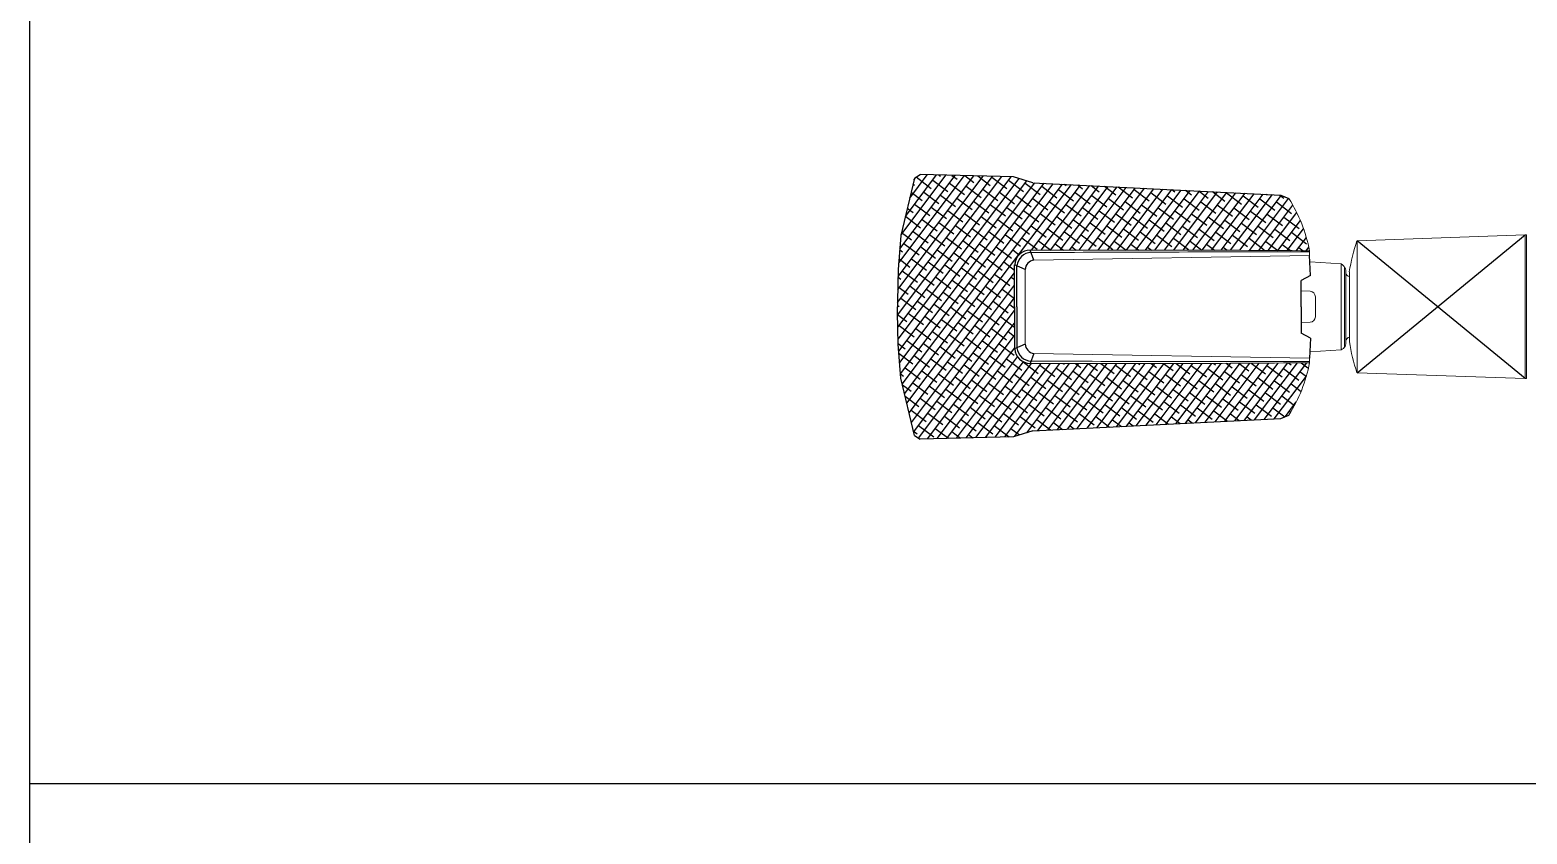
# Model space of a CAD drawing. Header units: millimetres. Extents: x 89860 to 502050, y -351975 to 882300.
# Drawn here: x 361970 to 363383, y -277997 to -277239 of the extents above; entities that cross this region are included whole.
import ezdxf

# ---------------------------------------------------------------- set-up
doc = ezdxf.new("R2010")
doc.units = ezdxf.units.MM
doc.header["$LTSCALE"] = 150
doc.layers.add('-----20 General Symbol', color=3, linetype='Continuous')
doc.layers.add('-----29 Cable Schedule', color=1, linetype='Continuous')

# ---------------------------------------------------------------- blocks, each defined once
blk = doc.blocks.new('A$C93139d4c')
at = {"layer": '-----20 General Symbol', "transparency": 33554687}
h = blk.add_hatch(dxfattribs=at)
h.set_pattern_fill('ANSI38', color=256, scale=4.5, angle=188)
h.set_pattern_definition([(233, (-176142.256, -82596.018), (11.4105048, -8.5984321), []), (323, (-176142.256, -82596.018), (31.4194418, -5.7863594), [35.71875, -21.43125])])
h.paths.add_polyline_path([(-31280.1, -20150.5), (-31291.1, -20157.1), (-31316.6, -20265.5), (-31321.6, -20329.7), (-31323.2, -20389.5), (-31323.2, -20400), (-31323.2, -20410.5), (-31321.6, -20470.3), (-31316.6, -20534.5), (-31291.1, -20642.9), (-31280.1, -20649.5), (-31104.1, -20645.1), (-31067.6, -20634.1), (-30599.5, -20610.8), (-30584, -20604.2, 0.095066), (-30545.3, -20505.7, -0.002871), (-31072.5, -20506.8, -0.395185), (-31101.9, -20479.1), (-31101.9, -20400), (-31101.9, -20324.6, -0.431949), (-31072.5, -20293.2, -0.002872), (-30545.3, -20294.3, 0.095066), (-30584, -20195.8), (-30599.5, -20189.2), (-31067.6, -20165.9), (-31104.1, -20154.9)])
at = {"layer": '-----20 General Symbol'}
for p, q in [((-31291.1, -20157.1), (-31280.1, -20150.5)), ((-31104.1, -20154.9), (-31280.1, -20150.5)), ((-31291.1, -20157.1), (-31316.6, -20265.5)), ((-31067.6, -20165.9), (-31104.1, -20154.9)), ((-31067.6, -20165.9), (-30599.5, -20189.2)), ((-30599.5, -20189.2), (-30584, -20195.8)), ((-31316.6, -20265.5), (-31321.6, -20329.7)), ((-30455.6, -20524.5), (-30138, -20264.4)), ((-30138, -20535.6), (-30455.6, -20275.5)), ((-31065.4, -20312), (-31072.5, -20293.2)), ((-30543.1, -20340.8), (-30545.3, -20303.2)), ((-31321.6, -20329.7), (-31323.2, -20389.5)), ((-31082, -20329.7), (-31101.9, -20320.9)), ((-31101.9, -20400), (-31101.9, -20320.9)), ((-31097.5, -20400), (-31097.5, -20322.8)), ((-30543.1, -20340.8), (-30560.8, -20350.3)), ((-30560.8, -20400), (-30560.8, -20350.3)), ((-31323.2, -20389.5), (-31323.2, -20400)), ((-31323.2, -20410.5), (-31323.2, -20400)), ((-31101.9, -20400), (-31101.9, -20479.1)), ((-31097.5, -20400), (-31097.5, -20477.2)), ((-30560.8, -20400), (-30560.8, -20449.7)), ((-31321.6, -20470.3), (-31323.2, -20410.5)), ((-30543.1, -20459.2), (-30560.8, -20449.7)), ((-30543.1, -20459.2), (-30545.3, -20496.8)), ((-31316.6, -20534.5), (-31321.6, -20470.3)), ((-31082, -20470.3), (-31101.9, -20479.1)), ((-31065.4, -20488), (-31072.5, -20506.8)), ((-31291.1, -20642.9), (-31316.6, -20534.5)), ((-31067.6, -20634.1), (-30599.5, -20610.8)), ((-30599.5, -20610.8), (-30584, -20604.2)), ((-31291.1, -20642.9), (-31280.1, -20649.5)), ((-31104.1, -20645.1), (-31280.1, -20649.5)), ((-31067.6, -20634.1), (-31104.1, -20645.1))]:
    blk.add_line(p, q, dxfattribs=at)
at = {"layer": '-----20 General Symbol', "lineweight": 13}
for p, q in [((-30138, -20264.4), (-30455.6, -20275.5)), ((-30455.6, -20275.5), (-30455.6, -20524.5)), ((-30136.9, -20264.4), (-30138, -20264.4)), ((-30135.8, -20264.4), (-30136.9, -20264.4)), ((-30135.8, -20265.5), (-30135.8, -20264.4)), ((-30135.8, -20266.7), (-30135.8, -20265.5)), ((-30135.8, -20533.4), (-30135.8, -20266.7)), ((-30545.3, -20303.2), (-31065.4, -20312)), ((-30545.3, -20294.3), (-30545.3, -20303.2)), ((-31082, -20329.7), (-31082, -20400)), ((-31082, -20470.3), (-31082, -20400)), ((-30545.3, -20496.8), (-31065.4, -20488)), ((-30545.3, -20505.7), (-30545.3, -20496.8)), ((-30455.6, -20524.5), (-30138, -20535.6)), ((-30138, -20535.6), (-30136.9, -20535.6)), ((-30136.9, -20535.6), (-30135.8, -20535.6)), ((-30135.8, -20534.5), (-30135.8, -20533.4)), ((-30135.8, -20535.6), (-30135.8, -20534.5))]:
    blk.add_line(p, q, dxfattribs=at)
for points in [[(-30138, -20264.4), (-30138, -20264.4)], [(-30138, -20535.6), (-30138, -20264.4)], [(-30544.2, -20484.7), (-30485.5, -20481.3), (-30485.5, -20318.7), (-30544.2, -20315.3)], [(-30478.9, -20475.8), (-30478.9, -20325.3)], [(-30470, -20335.3), (-30470, -20335.3)], [(-30544.3, -20370.7), (-30560.8, -20369.6)], [(-30534.2, -20400), (-30534.2, -20381.2)], [(-30534.2, -20400), (-30534.2, -20418.8)], [(-30544.3, -20429.3), (-30560.8, -20430.4)], [(-30470, -20465.8), (-30470, -20465.8)], [(-30470, -20465.8), (-30470, -20465.8)], [(-30455.6, -20524.5), (-30455.6, -20524.5)], [(-30135.8, -20533.4), (-30135.8, -20533.4)], [(-30135.8, -20533.4), (-30135.8, -20533.4)]]:
    blk.add_lwpolyline(points, dxfattribs=at)
blk.add_lwpolyline([(-30470, -20343, -0.298179), (-30476.7, -20336.4), (-30476.7, -20464.7)], format="xyb", dxfattribs=at)
blk.add_lwpolyline([(-30470, -20334.2), (-30470, -20465.8), (-30470, -20335.3)], close=True, dxfattribs=at)
for centre, radius, start, end in [((-30821.3, -20346), 280.8, 10.6066, 32.3288), ((-30110.4, -20391.3), 364.2, 161.4623, 170.9745), ((-30905.2, -66196.9), 45904, 89.55071, 90.20876), ((-30641.5, -99407.9), 79111.4, 89.930272, 90.310891), ((-30494.4, -20334.2), 17.8, 352.875, 60.2551), ((-30544.7, -20381.2), 10.5, 0.0055, 87.896), ((-30544.7, -20418.8), 10.5, 272.104, 359.9945), ((-30467.3, -20466.1), 9.44, 106.6651, 171.986), ((-30491.2, -20467.6), 14.8, 292.15, 11.0343), ((-30074.5, -20399.9), 401, 189.4628, 198.1004), ((-30905.2, 25396.9), 45904, 269.79124, 270.44929), ((-30641.5, 58607.9), 79111.4, 269.689109, 270.069728), ((-30821.3, -20454), 280.8, 327.6712, 349.3934)]:
    blk.add_arc(centre, radius, start, end, dxfattribs=at)
at = {"layer": '-----20 General Symbol'}
for centre, radius, start, end in [((-31072.4, -20322.7), 29.5, 90.0907, 176.3434), ((-31070.4, -20324.8), 27.2, 90.8795, 175.8653), ((-31062.9, -20331), 19.2, 97.5665, 176.1287), ((-31072.4, -20477.3), 29.5, 183.6566, 269.9093), ((-31070.4, -20475.2), 27.2, 184.1347, 269.1205), ((-31062.9, -20469), 19.2, 183.8713, 262.4335)]:
    blk.add_arc(centre, radius, start, end, dxfattribs=at)
at = {"layer": '-----29 Cable Schedule', "color": 1}
blk.add_line((-5100, -21300), (-32960.8, -21300), dxfattribs=at)
at = {"layer": '-----29 Cable Schedule', "color": 3}
blk.add_lwpolyline([(-5100, -33900), (-32960.8, -33900), (-32960.8, -8700), (-5100, -8700)], close=True, dxfattribs=at)

msp = doc.modelspace()

# ---------------------------------------------------------------- block references
at = {"layer": '-----29 Cable Schedule', "xscale": 0.5, "yscale": 0.5, "zscale": 0.5}
msp.add_blockref('A$C93139d4c', (378450, -267300), dxfattribs=at)

doc.saveas('drawing.dxf')
